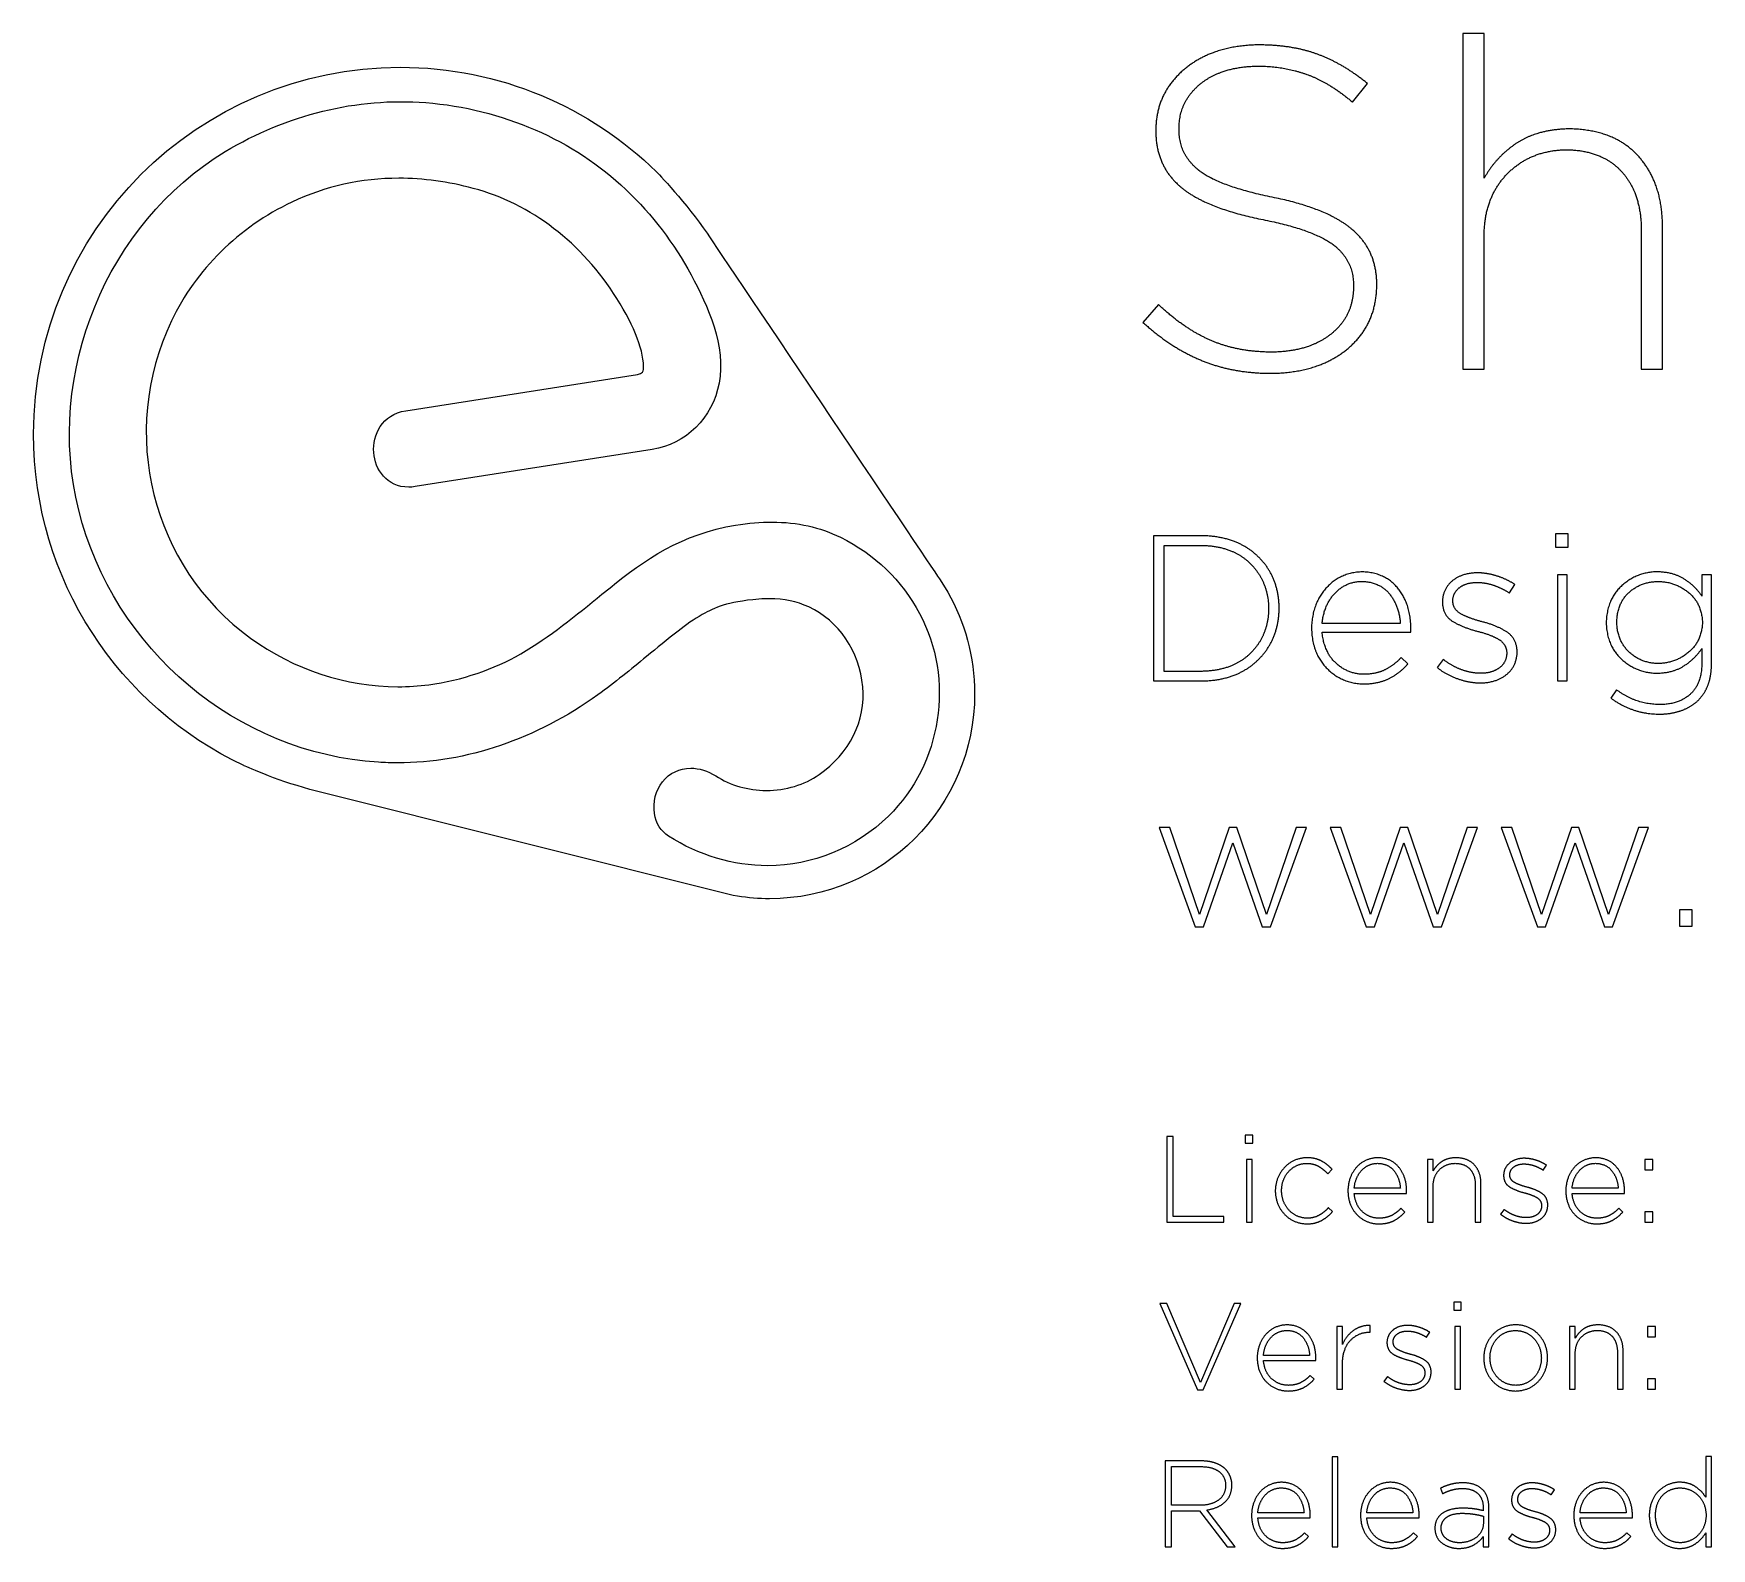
# Model space of a CAD drawing. Header units: millimetres. Extents: x -7 to 1784, y -327 to 394.
# Drawn here: x -7.4 to 89.6, y 306.1 to 393.7 of the extents above; entities that cross this region are included whole.
import ezdxf

# ---------------------------------------------------------------- set-up
doc = ezdxf.new("R2010")
doc.units = ezdxf.units.MM
doc.header["$MEASUREMENT"] = 0
for name, color, linetype, true_color in [('Attribution', 18, 'Continuous', 0x000000), ('Default', 18, 'Continuous', 0x000000), ('Pocket inside 3mm deep', 5, 'Continuous', 0x0000ff)]:
    doc.layers.add(name, color=color, linetype=linetype, true_color=true_color)

msp = doc.modelspace()

# ---------------------------------------------------------------- linework, layer by layer
at = {"layer": 'Attribution'}
for p, q in [((75.257, 393.682), (75.257, 374.282)), ((76.484, 393.682), (75.257, 393.682)), ((76.484, 385.317), (76.484, 393.682)), ((68.869, 389.712), (69.727, 390.795)), ((57.492, 388.18), (57.492, 388.127)), ((58.843, 388.259), (58.843, 388.312)), ((85.569, 382.339), (85.569, 374.282)), ((86.796, 374.282), (86.796, 382.578)), ((76.484, 374.282), (76.484, 382.126)), ((68.921, 378.986), (68.921, 378.933)), ((70.272, 379.065), (70.272, 379.118)), ((57.648, 378.008), (56.75, 376.978)), ((75.257, 374.282), (76.484, 374.282)), ((85.569, 374.282), (86.796, 374.282)), ((57.357, 364.643), (57.357, 356.242)), ((60.164, 364.643), (57.357, 364.643)), ((57.971, 364.085), (60.164, 364.085)), ((57.971, 356.799), (57.971, 364.085)), ((80.605, 364.755), (80.605, 363.972)), ((81.332, 364.755), (80.605, 364.755)), ((80.605, 363.972), (81.332, 363.972)), ((81.332, 363.972), (81.332, 364.755)), ((80.718, 362.385), (80.718, 356.242)), ((81.276, 362.385), (80.718, 362.385)), ((81.276, 356.242), (81.276, 362.385)), ((89.07, 362.385), (89.07, 361.153)), ((89.627, 362.385), (89.07, 362.385)), ((89.627, 357.179), (89.627, 362.385)), ((77.946, 361.331), (78.26, 361.823)), ((64.016, 360.442), (64.016, 360.418)), ((64.629, 360.442), (64.629, 360.466)), ((74.065, 360.802), (74.065, 360.778)), ((74.668, 360.85), (74.668, 360.874)), ((66.499, 359.302), (66.499, 359.28)), ((71.633, 359.564), (67.112, 359.564)), ((67.112, 359.063), (72.236, 359.063)), ((83.54, 359.624), (83.54, 359.6)), ((84.153, 359.624), (84.153, 359.648)), ((89.104, 359.636), (89.104, 359.612)), ((89.07, 358.115), (89.07, 357.215)), ((72.073, 357.234), (71.68, 357.597)), ((74.113, 357.489), (73.764, 357.021)), ((77.789, 357.873), (77.789, 357.849)), ((78.392, 357.921), (78.392, 357.945)), ((57.357, 356.242), (60.164, 356.242)), ((60.164, 356.799), (57.971, 356.799)), ((80.718, 356.242), (81.276, 356.242)), ((84.142, 355.727), (83.806, 355.256)), ((57.684, 347.769), (59.773, 342.017)), ((58.299, 347.769), (57.684, 347.769)), ((60.018, 342.744), (58.299, 347.769)), ((61.738, 347.769), (60.018, 342.744)), ((62.173, 347.769), (61.738, 347.769)), ((63.893, 342.744), (62.173, 347.769)), ((65.613, 347.769), (63.893, 342.744)), ((64.117, 342.017), (66.205, 347.769)), ((66.205, 347.769), (65.613, 347.769)), ((67.578, 347.769), (69.666, 342.017)), ((68.192, 347.769), (67.578, 347.769)), ((69.912, 342.744), (68.192, 347.769)), ((71.631, 347.769), (69.912, 342.744)), ((72.067, 347.769), (71.631, 347.769)), ((73.787, 342.744), (72.067, 347.769)), ((75.506, 347.769), (73.787, 342.744)), ((74.01, 342.017), (76.098, 347.769)), ((76.098, 347.769), (75.506, 347.769)), ((77.471, 347.769), (79.559, 342.017)), ((78.085, 347.769), (77.471, 347.769)), ((79.805, 342.744), (78.085, 347.769)), ((81.525, 347.769), (79.805, 342.744)), ((81.96, 347.769), (81.525, 347.769)), ((83.68, 342.744), (81.96, 347.769)), ((85.4, 347.769), (83.68, 342.744)), ((83.903, 342.017), (85.991, 347.769)), ((85.991, 347.769), (85.4, 347.769)), ((60.242, 342.017), (61.95, 346.888)), ((61.95, 346.888), (63.648, 342.017)), ((70.135, 342.017), (71.843, 346.888)), ((71.843, 346.888), (73.541, 342.017)), ((80.028, 342.017), (81.737, 346.888)), ((81.737, 346.888), (83.434, 342.017)), ((87.78, 343.005), (87.78, 342.07)), ((88.507, 343.005), (87.78, 343.005)), ((88.507, 342.07), (88.507, 343.005)), ((59.773, 342.017), (60.242, 342.017)), ((63.648, 342.017), (64.117, 342.017)), ((69.666, 342.017), (70.135, 342.017)), ((73.541, 342.017), (74.01, 342.017)), ((79.559, 342.017), (80.028, 342.017)), ((83.434, 342.017), (83.903, 342.017)), ((87.78, 342.07), (88.507, 342.07)), ((57.723, 320.244), (59.908, 315.248)), ((58.134, 320.244), (57.723, 320.244)), ((60.078, 315.677), (58.134, 320.244)), ((62.029, 320.244), (60.078, 315.677)), ((60.234, 315.248), (62.419, 320.244)), ((62.419, 320.244), (62.029, 320.244)), ((74.723, 320.311), (74.723, 319.848)), ((75.152, 320.311), (74.723, 320.311)), ((75.152, 319.848), (75.152, 320.311)), ((74.723, 319.848), (75.152, 319.848)), ((67.956, 318.911), (67.956, 315.281)), ((68.285, 318.911), (67.956, 318.911)), ((68.285, 317.88), (68.285, 318.911)), ((69.857, 318.585), (69.893, 318.585)), ((69.893, 318.585), (69.893, 318.974)), ((73.152, 318.287), (73.337, 318.578)), ((74.79, 318.911), (74.79, 315.281)), ((75.119, 318.911), (74.79, 318.911)), ((75.119, 315.281), (75.119, 318.911)), ((81.423, 318.911), (81.423, 315.281)), ((81.752, 318.911), (81.423, 318.911)), ((81.752, 318.242), (81.752, 318.911)), ((85.923, 318.911), (85.923, 318.315)), ((86.385, 318.911), (85.923, 318.911)), ((85.923, 318.315), (86.385, 318.315)), ((86.385, 318.315), (86.385, 318.911)), ((70.859, 317.975), (70.859, 317.961)), ((71.216, 318.004), (71.216, 318.018)), ((81.752, 315.281), (81.752, 317.386)), ((84.19, 317.443), (84.19, 315.281)), ((84.519, 315.281), (84.519, 317.507)), ((63.356, 317.089), (63.356, 317.076)), ((66.39, 317.244), (63.719, 317.244)), ((63.719, 316.948), (66.745, 316.948)), ((68.285, 315.281), (68.285, 316.769)), ((76.456, 317.096), (76.456, 317.082)), ((76.819, 317.096), (76.819, 317.11)), ((79.79, 317.096), (79.79, 317.082)), ((80.152, 317.096), (80.152, 317.11)), ((66.65, 315.867), (66.417, 316.082)), ((70.888, 316.018), (70.682, 315.741)), ((73.059, 316.245), (73.059, 316.231)), ((73.416, 316.273), (73.416, 316.288)), ((85.923, 315.877), (85.923, 315.281)), ((86.385, 315.877), (85.923, 315.877)), ((86.385, 315.281), (86.385, 315.877)), ((59.908, 315.248), (60.234, 315.248)), ((67.956, 315.281), (68.285, 315.281)), ((74.79, 315.281), (75.119, 315.281)), ((81.423, 315.281), (81.752, 315.281)), ((84.19, 315.281), (84.519, 315.281)), ((85.923, 315.281), (86.385, 315.281)), ((58.031, 311.14), (58.031, 306.178)), ((60.119, 311.14), (58.031, 311.14)), ((58.393, 310.811), (60.098, 310.811)), ((58.393, 308.574), (58.393, 310.811)), ((67.698, 311.369), (67.698, 306.178)), ((68.027, 311.369), (67.698, 311.369)), ((68.027, 306.178), (68.027, 311.369)), ((89.298, 311.386), (89.298, 309.041)), ((89.627, 311.386), (89.298, 311.386)), ((89.627, 306.178), (89.627, 311.386)), ((61.531, 309.724), (61.531, 309.71)), ((61.893, 309.724), (61.893, 309.738)), ((73.952, 309.56), (74.079, 309.246)), ((78.067, 308.872), (78.067, 308.858)), ((78.424, 308.9), (78.424, 308.914)), ((80.36, 309.184), (80.545, 309.475)), ((60.076, 308.574), (58.393, 308.574)), ((58.393, 308.244), (60.026, 308.244)), ((58.393, 306.178), (58.393, 308.244)), ((60.026, 308.244), (61.615, 306.178)), ((62.078, 306.178), (60.44, 308.307)), ((63.031, 307.986), (63.031, 307.972)), ((66.064, 308.14), (63.393, 308.14)), ((63.393, 307.844), (66.42, 307.844)), ((69.331, 307.986), (69.331, 307.972)), ((72.364, 308.14), (69.693, 308.14)), ((69.693, 307.844), (72.72, 307.844)), ((76.431, 308.407), (76.431, 308.259)), ((76.438, 307.946), (76.438, 307.531)), ((76.76, 306.178), (76.76, 308.422)), ((81.664, 307.986), (81.664, 307.972)), ((84.698, 308.14), (82.027, 308.14)), ((82.027, 307.844), (85.053, 307.844)), ((86.031, 308.003), (86.031, 307.989)), ((86.393, 307.992), (86.393, 308.007)), ((89.318, 308), (89.318, 307.985)), ((66.324, 306.764), (66.092, 306.978)), ((72.624, 306.764), (72.392, 306.978)), ((73.631, 307.244), (73.631, 307.23)), ((73.993, 307.244), (73.993, 307.258)), ((76.431, 306.771), (76.431, 306.178)), ((78.096, 306.914), (77.89, 306.638)), ((80.267, 307.141), (80.267, 307.127)), ((80.624, 307.17), (80.624, 307.184)), ((84.958, 306.764), (84.725, 306.978)), ((89.298, 306.976), (89.298, 306.178)), ((58.031, 306.178), (58.393, 306.178)), ((61.615, 306.178), (62.078, 306.178)), ((67.698, 306.178), (68.027, 306.178)), ((76.431, 306.178), (76.76, 306.178)), ((89.298, 306.178), (89.627, 306.178))]:
    msp.add_line(p, q, dxfattribs=at)
for points in [[(63.407, 393.026), (60.787, 392.981), (59.163, 391.633)], [(66.878, 392.473), (65.394, 393.027), (63.407, 393.026)], [(69.727, 390.795), (68.363, 391.919), (66.878, 392.473)], [(59.163, 391.633), (57.54, 390.286), (57.492, 388.18)], [(60.08, 390.779), (61.289, 391.762), (63.354, 391.799)], [(63.354, 391.799), (64.869, 391.81), (66.22, 391.32)], [(66.22, 391.32), (67.572, 390.831), (68.869, 389.712)], [(58.843, 388.312), (58.87, 389.796), (60.08, 390.779)], [(59.892, 385.842), (58.769, 386.808), (58.843, 388.259)], [(81.415, 388.169), (79.557, 388.141), (78.357, 387.341)], [(85.402, 386.59), (84.02, 388.124), (81.415, 388.169)], [(57.492, 388.127), (57.464, 386.048), (58.932, 384.811)], [(78.357, 387.341), (77.157, 386.542), (76.484, 385.317)], [(77.851, 385.603), (79.173, 386.927), (81.228, 386.966)], [(81.228, 386.966), (83.31, 386.938), (84.433, 385.699)], [(86.796, 382.578), (86.784, 385.057), (85.402, 386.59)], [(64.225, 384.217), (61.015, 384.876), (59.892, 385.842)], [(76.484, 382.126), (76.529, 384.278), (77.851, 385.603)], [(84.433, 385.699), (85.556, 384.46), (85.569, 382.339)], [(58.932, 384.811), (60.401, 383.574), (63.697, 382.922)], [(68.852, 382.351), (67.408, 383.579), (64.225, 384.217)], [(63.697, 382.922), (66.777, 382.305), (67.883, 381.37)], [(70.272, 379.118), (70.295, 381.123), (68.852, 382.351)], [(67.883, 381.37), (68.988, 380.435), (68.921, 378.986)], [(68.921, 378.933), (68.889, 377.316), (67.625, 376.304)], [(68.558, 375.43), (70.225, 376.791), (70.272, 379.065)], [(60.685, 375.931), (59.127, 376.605), (57.648, 378.008)], [(56.75, 376.978), (58.379, 375.495), (60.177, 374.764)], [(64.252, 375.26), (62.244, 375.256), (60.685, 375.931)], [(67.625, 376.304), (66.361, 375.292), (64.252, 375.26)], [(60.177, 374.764), (61.975, 374.032), (64.172, 374.034)], [(64.172, 374.034), (66.891, 374.068), (68.558, 375.43)], [(63.396, 363.446), (62.192, 364.604), (60.164, 364.643)], [(60.164, 364.085), (61.954, 364.045), (62.975, 363.015)], [(62.975, 363.015), (63.996, 361.984), (64.016, 360.442)], [(64.629, 360.466), (64.6, 362.287), (63.396, 363.446)], [(69.428, 362.549), (68.141, 362.515), (67.332, 361.601)], [(67.837, 361.305), (68.463, 361.981), (69.403, 362.003)], [(69.403, 362.003), (70.47, 361.969), (71.021, 361.259)], [(71.491, 361.609), (70.748, 362.518), (69.428, 362.549)], [(74.629, 362.019), (74.08, 361.554), (74.065, 360.802)], [(76.085, 362.497), (75.179, 362.483), (74.629, 362.019)], [(77.216, 362.313), (76.644, 362.493), (76.085, 362.497)], [(78.26, 361.823), (77.789, 362.133), (77.216, 362.313)], [(86.484, 362.555), (85.32, 362.539), (84.452, 361.76)], [(84.862, 361.366), (85.543, 361.987), (86.545, 361.998)], [(88.05, 362.139), (87.41, 362.538), (86.484, 362.555)], [(86.545, 361.998), (87.549, 361.985), (88.307, 361.356)], [(89.07, 361.153), (88.689, 361.739), (88.05, 362.139)], [(67.332, 361.601), (66.524, 360.687), (66.499, 359.302)], [(67.112, 359.564), (67.212, 360.63), (67.837, 361.305)], [(71.021, 361.259), (71.572, 360.549), (71.633, 359.564)], [(72.247, 359.291), (72.234, 360.7), (71.491, 361.609)], [(74.668, 360.874), (74.676, 361.343), (75.049, 361.638)], [(75.049, 361.638), (75.422, 361.933), (76.061, 361.943)], [(76.061, 361.943), (76.551, 361.939), (77.035, 361.776)], [(77.035, 361.776), (77.518, 361.613), (77.946, 361.331)], [(84.452, 361.76), (83.584, 360.982), (83.54, 359.624)], [(84.153, 359.648), (84.181, 360.746), (84.862, 361.366)], [(88.307, 361.356), (89.064, 360.726), (89.104, 359.636)], [(64.016, 360.418), (63.996, 358.87), (62.975, 357.853)], [(63.396, 357.451), (64.6, 358.62), (64.629, 360.442)], [(74.065, 360.778), (74.103, 359.983), (74.743, 359.636)], [(75.192, 360.094), (74.693, 360.351), (74.668, 360.85)], [(76.373, 359.662), (75.691, 359.837), (75.192, 360.094)], [(66.499, 359.28), (66.535, 357.824), (67.4, 356.96)], [(67.915, 357.269), (67.222, 357.901), (67.112, 359.063)], [(72.236, 359.063), (72.244, 359.128), (72.246, 359.173)], [(72.246, 359.173), (72.247, 359.218), (72.247, 359.291)], [(74.743, 359.636), (75.383, 359.289), (76.169, 359.098)], [(76.169, 359.098), (76.829, 358.931), (77.299, 358.665)], [(77.752, 359.105), (77.145, 359.475), (76.373, 359.662)], [(78.392, 357.945), (78.359, 358.736), (77.752, 359.105)], [(83.54, 359.6), (83.584, 358.252), (84.452, 357.48)], [(84.871, 357.912), (84.183, 358.557), (84.153, 359.624)], [(89.104, 359.612), (89.064, 358.538), (88.307, 357.902)], [(77.299, 358.665), (77.768, 358.4), (77.789, 357.873)], [(88.036, 357.116), (88.672, 357.523), (89.07, 358.115)], [(62.975, 357.853), (61.954, 356.836), (60.164, 356.799)], [(60.164, 356.242), (62.192, 356.282), (63.396, 357.451)], [(69.55, 356.628), (68.608, 356.636), (67.915, 357.269)], [(71.68, 357.597), (71.303, 357.179), (70.785, 356.908)], [(71.018, 356.4), (71.625, 356.716), (72.073, 357.234)], [(75.174, 356.893), (74.621, 357.1), (74.113, 357.489)], [(77.789, 357.849), (77.775, 357.311), (77.362, 357.001)], [(77.776, 356.616), (78.371, 357.092), (78.392, 357.921)], [(84.452, 357.48), (85.32, 356.708), (86.484, 356.693)], [(86.545, 357.251), (85.559, 357.268), (84.871, 357.912)], [(86.484, 356.693), (87.4, 356.71), (88.036, 357.116)], [(88.307, 357.902), (87.549, 357.266), (86.545, 357.251)], [(89.07, 357.215), (89.051, 356.054), (88.388, 355.467)], [(89.431, 356.012), (89.625, 356.523), (89.627, 357.179)], [(67.4, 356.96), (68.264, 356.095), (69.525, 356.074)], [(69.525, 356.074), (70.411, 356.083), (71.018, 356.4)], [(70.785, 356.908), (70.267, 356.638), (69.55, 356.628)], [(73.764, 357.021), (74.265, 356.618), (74.931, 356.377)], [(74.931, 356.377), (75.598, 356.137), (76.277, 356.131)], [(76.313, 356.685), (75.727, 356.686), (75.174, 356.893)], [(76.277, 356.131), (77.181, 356.14), (77.776, 356.616)], [(77.362, 357.001), (76.949, 356.691), (76.313, 356.685)], [(83.806, 355.256), (85.069, 354.327), (86.63, 354.325)], [(86.642, 354.879), (85.264, 354.888), (84.142, 355.727)], [(88.388, 355.467), (87.726, 354.88), (86.642, 354.879)], [(88.875, 355.138), (89.236, 355.501), (89.431, 356.012)], [(86.63, 354.325), (87.317, 354.327), (87.894, 354.535)], [(87.894, 354.535), (88.47, 354.743), (88.875, 355.138)], [(63.849, 318.447), (63.371, 317.908), (63.356, 317.089)], [(65.087, 319.007), (64.327, 318.987), (63.849, 318.447)], [(64.147, 318.273), (64.517, 318.672), (65.072, 318.685)], [(65.072, 318.685), (65.703, 318.665), (66.028, 318.245)], [(66.305, 318.452), (65.866, 318.989), (65.087, 319.007)], [(66.752, 317.083), (66.745, 317.915), (66.305, 318.452)], [(68.926, 318.681), (68.505, 318.376), (68.285, 317.88)], [(68.757, 318.12), (69.208, 318.582), (69.857, 318.585)], [(69.893, 318.974), (69.347, 318.985), (68.926, 318.681)], [(71.193, 318.694), (70.868, 318.42), (70.859, 317.975)], [(72.052, 318.976), (71.517, 318.968), (71.193, 318.694)], [(71.216, 318.018), (71.221, 318.295), (71.441, 318.469)], [(71.441, 318.469), (71.661, 318.644), (72.038, 318.649)], [(72.038, 318.649), (72.328, 318.647), (72.614, 318.551)], [(72.721, 318.868), (72.383, 318.974), (72.052, 318.976)], [(72.614, 318.551), (72.899, 318.454), (73.152, 318.287)], [(73.337, 318.578), (73.059, 318.762), (72.721, 318.868)], [(76.979, 318.438), (76.471, 317.889), (76.456, 317.096)], [(78.311, 319.01), (77.486, 318.986), (76.979, 318.438)], [(77.235, 318.219), (77.64, 318.665), (78.297, 318.682)], [(78.297, 318.682), (78.941, 318.666), (79.358, 318.22)], [(79.634, 318.445), (79.131, 318.987), (78.311, 319.01)], [(80.152, 317.11), (80.138, 317.903), (79.634, 318.445)], [(82.255, 318.785), (81.933, 318.571), (81.752, 318.242)], [(81.752, 317.386), (81.764, 317.964), (82.119, 318.319)], [(82.119, 318.319), (82.473, 318.674), (83.025, 318.685)], [(83.075, 319.007), (82.577, 319), (82.255, 318.785)], [(83.025, 318.685), (83.584, 318.677), (83.885, 318.345)], [(84.145, 318.584), (83.774, 318.995), (83.075, 319.007)], [(83.885, 318.345), (84.186, 318.012), (84.19, 317.443)], [(84.519, 317.507), (84.516, 318.172), (84.145, 318.584)], [(63.719, 317.244), (63.778, 317.874), (64.147, 318.273)], [(66.028, 318.245), (66.353, 317.826), (66.39, 317.244)], [(68.285, 316.769), (68.305, 317.658), (68.757, 318.12)], [(70.859, 317.961), (70.882, 317.492), (71.26, 317.287)], [(71.525, 317.557), (71.23, 317.709), (71.216, 318.004)], [(72.223, 317.302), (71.82, 317.405), (71.525, 317.557)], [(76.819, 317.11), (76.831, 317.774), (77.235, 318.219)], [(79.358, 318.22), (79.775, 317.775), (79.79, 317.096)], [(63.356, 317.076), (63.378, 316.216), (63.889, 315.706)], [(64.193, 315.888), (63.784, 316.262), (63.719, 316.948)], [(66.745, 316.948), (66.75, 316.986), (66.751, 317.013)], [(66.751, 317.013), (66.752, 317.039), (66.752, 317.083)], [(71.26, 317.287), (71.638, 317.082), (72.102, 316.968)], [(72.102, 316.968), (72.492, 316.87), (72.77, 316.713)], [(73.037, 316.973), (72.679, 317.191), (72.223, 317.302)], [(72.77, 316.713), (73.047, 316.556), (73.059, 316.245)], [(73.416, 316.288), (73.396, 316.754), (73.037, 316.973)], [(76.456, 317.082), (76.471, 316.289), (76.974, 315.747)], [(77.251, 315.972), (76.833, 316.417), (76.819, 317.096)], [(79.79, 317.082), (79.778, 316.418), (79.373, 315.973)], [(79.63, 315.754), (80.137, 316.303), (80.152, 317.096)], [(63.889, 315.706), (64.399, 315.195), (65.144, 315.182)], [(65.159, 315.51), (64.602, 315.514), (64.193, 315.888)], [(65.144, 315.182), (65.667, 315.188), (66.026, 315.375)], [(65.888, 315.675), (65.582, 315.515), (65.159, 315.51)], [(66.417, 316.082), (66.194, 315.835), (65.888, 315.675)], [(66.026, 315.375), (66.385, 315.562), (66.65, 315.867)], [(70.682, 315.741), (70.977, 315.504), (71.371, 315.362)], [(71.514, 315.666), (71.188, 315.788), (70.888, 316.018)], [(72.187, 315.543), (71.841, 315.544), (71.514, 315.666)], [(72.166, 315.216), (72.7, 315.221), (73.051, 315.503)], [(72.807, 315.73), (72.563, 315.547), (72.187, 315.543)], [(73.059, 316.231), (73.051, 315.913), (72.807, 315.73)], [(73.051, 315.503), (73.403, 315.784), (73.416, 316.273)], [(76.974, 315.747), (77.478, 315.205), (78.297, 315.182)], [(78.311, 315.51), (77.668, 315.526), (77.251, 315.972)], [(78.297, 315.182), (79.122, 315.206), (79.63, 315.754)], [(79.373, 315.973), (78.968, 315.527), (78.311, 315.51)], [(71.371, 315.362), (71.765, 315.219), (72.166, 315.216)], [(60.098, 310.811), (60.782, 310.806), (61.154, 310.518)], [(60.939, 311.011), (60.581, 311.138), (60.119, 311.14)], [(61.524, 310.662), (61.297, 310.884), (60.939, 311.011)], [(61.795, 310.245), (61.698, 310.484), (61.524, 310.662)], [(61.531, 309.71), (61.518, 309.168), (61.116, 308.873)], [(61.154, 310.518), (61.526, 310.23), (61.531, 309.724)], [(61.482, 308.746), (61.881, 309.101), (61.893, 309.724)], [(61.893, 309.738), (61.892, 310.007), (61.795, 310.245)], [(64.761, 309.904), (64.001, 309.884), (63.524, 309.344)], [(63.822, 309.169), (64.191, 309.568), (64.747, 309.581)], [(64.747, 309.581), (65.377, 309.561), (65.703, 309.142)], [(65.98, 309.348), (65.541, 309.885), (64.761, 309.904)], [(71.061, 309.904), (70.301, 309.884), (69.824, 309.344)], [(70.122, 309.169), (70.491, 309.568), (71.047, 309.581)], [(71.047, 309.581), (71.677, 309.561), (72.003, 309.142)], [(72.28, 309.348), (71.841, 309.885), (71.061, 309.904)], [(74.562, 309.785), (74.248, 309.701), (73.952, 309.56)], [(75.248, 309.873), (74.875, 309.87), (74.562, 309.785)], [(76.402, 309.472), (75.997, 309.871), (75.248, 309.873)], [(78.401, 309.59), (78.076, 309.316), (78.067, 308.872)], [(79.26, 309.873), (78.725, 309.865), (78.401, 309.59)], [(79.929, 309.764), (79.591, 309.87), (79.26, 309.873)], [(80.545, 309.475), (80.267, 309.658), (79.929, 309.764)], [(83.395, 309.904), (82.635, 309.884), (82.157, 309.344)], [(82.455, 309.169), (82.825, 309.568), (83.38, 309.581)], [(83.38, 309.581), (84.011, 309.561), (84.336, 309.142)], [(84.613, 309.348), (84.174, 309.885), (83.395, 309.904)], [(87.792, 309.907), (87.103, 309.899), (86.581, 309.401)], [(86.812, 309.163), (87.216, 309.572), (87.828, 309.578)], [(88.706, 309.646), (88.338, 309.896), (87.792, 309.907)], [(87.828, 309.578), (88.42, 309.568), (88.858, 309.143)], [(89.298, 309.041), (89.074, 309.396), (88.706, 309.646)], [(61.116, 308.873), (60.715, 308.577), (60.076, 308.574)], [(60.44, 308.307), (61.083, 308.392), (61.482, 308.746)], [(63.524, 309.344), (63.046, 308.804), (63.031, 307.986)], [(63.393, 308.14), (63.452, 308.77), (63.822, 309.169)], [(65.703, 309.142), (66.028, 308.722), (66.064, 308.14)], [(66.427, 307.979), (66.419, 308.812), (65.98, 309.348)], [(69.824, 309.344), (69.346, 308.804), (69.331, 307.986)], [(69.693, 308.14), (69.752, 308.77), (70.122, 309.169)], [(72.003, 309.142), (72.328, 308.722), (72.364, 308.14)], [(72.727, 307.979), (72.719, 308.812), (72.28, 309.348)], [(74.079, 309.246), (74.331, 309.38), (74.613, 309.462)], [(74.613, 309.462), (74.895, 309.543), (75.227, 309.545)], [(75.227, 309.545), (75.796, 309.545), (76.111, 309.258)], [(76.111, 309.258), (76.426, 308.971), (76.431, 308.407)], [(76.76, 308.422), (76.757, 309.106), (76.402, 309.472)], [(78.067, 308.858), (78.09, 308.388), (78.468, 308.183)], [(78.424, 308.914), (78.429, 309.191), (78.649, 309.366)], [(78.733, 308.453), (78.438, 308.605), (78.424, 308.9)], [(78.649, 309.366), (78.869, 309.54), (79.246, 309.545)], [(79.246, 309.545), (79.536, 309.543), (79.822, 309.447)], [(79.822, 309.447), (80.107, 309.351), (80.36, 309.184)], [(82.157, 309.344), (81.679, 308.804), (81.664, 307.986)], [(82.027, 308.14), (82.086, 308.77), (82.455, 309.169)], [(84.336, 309.142), (84.661, 308.722), (84.698, 308.14)], [(85.06, 307.979), (85.053, 308.812), (84.613, 309.348)], [(86.581, 309.401), (86.058, 308.902), (86.031, 308.003)], [(86.393, 308.007), (86.408, 308.753), (86.812, 309.163)], [(88.858, 309.143), (89.296, 308.718), (89.318, 308)], [(63.031, 307.972), (63.052, 307.112), (63.563, 306.602)], [(63.868, 306.784), (63.458, 307.158), (63.393, 307.844)], [(66.42, 307.844), (66.425, 307.882), (66.426, 307.909)], [(66.426, 307.909), (66.427, 307.936), (66.427, 307.979)], [(69.331, 307.972), (69.352, 307.112), (69.863, 306.602)], [(70.168, 306.784), (69.758, 307.158), (69.693, 307.844)], [(72.72, 307.844), (72.725, 307.882), (72.726, 307.909)], [(72.726, 307.909), (72.727, 307.936), (72.727, 307.979)], [(74.07, 308.108), (73.642, 307.811), (73.631, 307.244)], [(73.993, 307.258), (73.996, 307.646), (74.305, 307.876)], [(75.219, 308.407), (74.499, 308.405), (74.07, 308.108)], [(74.305, 307.876), (74.614, 308.106), (75.198, 308.111)], [(75.198, 308.111), (75.59, 308.108), (75.899, 308.058)], [(75.884, 308.366), (75.596, 308.406), (75.219, 308.407)], [(76.431, 308.259), (76.172, 308.326), (75.884, 308.366)], [(75.899, 308.058), (76.207, 308.008), (76.438, 307.946)], [(78.468, 308.183), (78.846, 307.978), (79.31, 307.865)], [(79.431, 308.198), (79.028, 308.302), (78.733, 308.453)], [(79.31, 307.865), (79.7, 307.766), (79.978, 307.609)], [(80.245, 307.869), (79.887, 308.087), (79.431, 308.198)], [(80.624, 307.184), (80.604, 307.651), (80.245, 307.869)], [(81.664, 307.972), (81.686, 307.112), (82.197, 306.602)], [(82.501, 306.784), (82.092, 307.158), (82.027, 307.844)], [(85.053, 307.844), (85.058, 307.882), (85.059, 307.909)], [(85.059, 307.909), (85.06, 307.936), (85.06, 307.979)], [(86.031, 307.989), (86.058, 307.077), (86.581, 306.581)], [(86.823, 306.838), (86.411, 307.26), (86.393, 307.992)], [(89.318, 307.985), (89.296, 307.272), (88.858, 306.845)], [(64.833, 306.406), (64.277, 306.411), (63.868, 306.784)], [(66.092, 306.978), (65.869, 306.731), (65.563, 306.571)], [(65.701, 306.271), (66.06, 306.458), (66.324, 306.764)], [(71.133, 306.406), (70.577, 306.411), (70.168, 306.784)], [(72.392, 306.978), (72.169, 306.731), (71.863, 306.571)], [(72.001, 306.271), (72.36, 306.458), (72.624, 306.764)], [(73.631, 307.23), (73.655, 306.655), (74.077, 306.367)], [(74.314, 306.626), (74.007, 306.844), (73.993, 307.244)], [(76.026, 306.718), (75.63, 306.414), (75.054, 306.406)], [(75.899, 306.293), (76.244, 306.498), (76.431, 306.771)], [(76.438, 307.531), (76.421, 307.023), (76.026, 306.718)], [(78.722, 306.562), (78.396, 306.685), (78.096, 306.914)], [(79.978, 307.609), (80.255, 307.452), (80.267, 307.141)], [(80.267, 307.127), (80.259, 306.81), (80.015, 306.626)], [(80.259, 306.399), (80.611, 306.68), (80.624, 307.17)], [(83.467, 306.406), (82.91, 306.411), (82.501, 306.784)], [(84.725, 306.978), (84.502, 306.731), (84.196, 306.571)], [(84.334, 306.271), (84.693, 306.458), (84.958, 306.764)], [(87.828, 306.407), (87.234, 306.416), (86.823, 306.838)], [(88.858, 306.845), (88.42, 306.418), (87.828, 306.407)], [(88.698, 306.346), (89.064, 306.603), (89.298, 306.976)], [(63.563, 306.602), (64.074, 306.091), (64.819, 306.079)], [(64.819, 306.079), (65.342, 306.084), (65.701, 306.271)], [(65.563, 306.571), (65.257, 306.412), (64.833, 306.406)], [(69.863, 306.602), (70.374, 306.091), (71.119, 306.079)], [(71.119, 306.079), (71.642, 306.084), (72.001, 306.271)], [(71.863, 306.571), (71.557, 306.412), (71.133, 306.406)], [(74.077, 306.367), (74.498, 306.079), (75.033, 306.079)], [(75.054, 306.406), (74.621, 306.409), (74.314, 306.626)], [(75.033, 306.079), (75.553, 306.089), (75.899, 306.293)], [(77.89, 306.638), (78.185, 306.4), (78.579, 306.258)], [(78.579, 306.258), (78.973, 306.116), (79.374, 306.112)], [(79.395, 306.439), (79.049, 306.44), (78.722, 306.562)], [(79.374, 306.112), (79.908, 306.118), (80.259, 306.399)], [(80.015, 306.626), (79.771, 306.443), (79.395, 306.439)], [(82.197, 306.602), (82.707, 306.091), (83.452, 306.079)], [(83.452, 306.079), (83.975, 306.084), (84.334, 306.271)], [(84.196, 306.571), (83.89, 306.412), (83.467, 306.406)], [(86.581, 306.581), (87.103, 306.084), (87.792, 306.078)], [(87.792, 306.078), (88.332, 306.089), (88.698, 306.346)]]:
    msp.add_open_spline(points, degree=2, dxfattribs=at)
at = {"layer": 'Default'}
for p, q in [((63.099, 329.975), (62.67, 329.975)), ((62.67, 329.975), (62.67, 329.512)), ((63.099, 329.512), (63.099, 329.975)), ((58.499, 329.908), (58.137, 329.908)), ((58.137, 329.908), (58.137, 324.946)), ((58.499, 325.275), (58.499, 329.908)), ((62.67, 329.512), (63.099, 329.512)), ((63.066, 328.575), (62.737, 328.575)), ((62.737, 328.575), (62.737, 324.946)), ((63.066, 324.946), (63.066, 328.575)), ((67.44, 327.744), (67.688, 328.002)), ((73.532, 328.575), (73.203, 328.575)), ((73.203, 328.575), (73.203, 324.946)), ((73.532, 327.906), (73.532, 328.575)), ((79.899, 327.952), (80.084, 328.242)), ((86.232, 328.575), (85.77, 328.575)), ((85.77, 328.575), (85.77, 327.979)), ((86.232, 327.979), (86.232, 328.575)), ((73.532, 324.946), (73.532, 327.05)), ((75.97, 327.107), (75.97, 324.946)), ((76.299, 324.946), (76.299, 327.172)), ((77.606, 327.64), (77.606, 327.625)), ((77.963, 327.668), (77.963, 327.682)), ((85.77, 327.979), (86.232, 327.979)), ((64.403, 326.76), (64.403, 326.746)), ((64.766, 326.76), (64.766, 326.775)), ((68.603, 326.753), (68.603, 326.74)), ((71.637, 326.908), (68.966, 326.908)), ((68.966, 326.612), (71.992, 326.612)), ((81.203, 326.753), (81.203, 326.74)), ((84.237, 326.908), (81.566, 326.908)), ((81.566, 326.612), (84.592, 326.612)), ((61.422, 325.275), (58.499, 325.275)), ((61.422, 324.946), (61.422, 325.275)), ((67.717, 325.569), (67.475, 325.784)), ((71.896, 325.532), (71.664, 325.746)), ((77.635, 325.682), (77.429, 325.406)), ((79.806, 325.909), (79.806, 325.895)), ((80.163, 325.938), (80.163, 325.952)), ((84.496, 325.532), (84.264, 325.746)), ((86.232, 325.541), (85.77, 325.541)), ((85.77, 325.541), (85.77, 324.946)), ((86.232, 324.946), (86.232, 325.541)), ((58.137, 324.946), (61.422, 324.946)), ((62.737, 324.946), (63.066, 324.946)), ((73.203, 324.946), (73.532, 324.946)), ((75.97, 324.946), (76.299, 324.946)), ((85.77, 324.946), (86.232, 324.946))]:
    msp.add_line(p, q, dxfattribs=at)
for points in [[(64.931, 328.102), (64.421, 327.553), (64.403, 326.76)], [(66.238, 328.674), (65.442, 328.65), (64.931, 328.102)], [(65.189, 327.889), (65.598, 328.331), (66.231, 328.347)], [(66.231, 328.347), (66.632, 328.339), (66.92, 328.166)], [(67.091, 328.472), (66.744, 328.665), (66.238, 328.674)], [(66.92, 328.166), (67.209, 327.993), (67.44, 327.744)], [(67.688, 328.002), (67.438, 328.28), (67.091, 328.472)], [(69.096, 328.112), (68.618, 327.572), (68.603, 326.753)], [(70.334, 328.672), (69.573, 328.652), (69.096, 328.112)], [(69.394, 327.937), (69.764, 328.336), (70.319, 328.349)], [(70.319, 328.349), (70.95, 328.329), (71.275, 327.909)], [(71.552, 328.116), (71.113, 328.653), (70.334, 328.672)], [(71.999, 326.747), (71.992, 327.579), (71.552, 328.116)], [(74.035, 328.45), (73.713, 328.235), (73.532, 327.906)], [(73.899, 327.983), (74.254, 328.339), (74.805, 328.349)], [(74.855, 328.672), (74.357, 328.664), (74.035, 328.45)], [(74.805, 328.349), (75.364, 328.341), (75.665, 328.009)], [(75.925, 328.248), (75.554, 328.66), (74.855, 328.672)], [(75.665, 328.009), (75.967, 327.677), (75.97, 327.107)], [(76.299, 327.172), (76.296, 327.837), (75.925, 328.248)], [(77.94, 328.358), (77.615, 328.084), (77.606, 327.64)], [(78.799, 328.64), (78.264, 328.632), (77.94, 328.358)], [(77.963, 327.682), (77.968, 327.959), (78.188, 328.133)], [(78.188, 328.133), (78.408, 328.308), (78.785, 328.313)], [(78.785, 328.313), (79.075, 328.311), (79.361, 328.215)], [(79.468, 328.532), (79.13, 328.638), (78.799, 328.64)], [(79.361, 328.215), (79.646, 328.119), (79.899, 327.952)], [(80.084, 328.242), (79.806, 328.426), (79.468, 328.532)], [(81.696, 328.112), (81.218, 327.572), (81.203, 326.753)], [(82.934, 328.672), (82.173, 328.652), (81.696, 328.112)], [(81.994, 327.937), (82.364, 328.336), (82.919, 328.349)], [(82.919, 328.349), (83.55, 328.329), (83.875, 327.909)], [(84.152, 328.116), (83.713, 328.653), (82.934, 328.672)], [(84.599, 326.747), (84.592, 327.579), (84.152, 328.116)], [(64.766, 326.775), (64.78, 327.447), (65.189, 327.889)], [(68.966, 326.908), (69.025, 327.538), (69.394, 327.937)], [(71.275, 327.909), (71.6, 327.49), (71.637, 326.908)], [(73.532, 327.05), (73.545, 327.628), (73.899, 327.983)], [(77.606, 327.625), (77.629, 327.156), (78.007, 326.951)], [(78.272, 327.221), (77.977, 327.373), (77.963, 327.668)], [(78.97, 326.966), (78.567, 327.07), (78.272, 327.221)], [(81.566, 326.908), (81.625, 327.538), (81.994, 327.937)], [(83.875, 327.909), (84.2, 327.49), (84.237, 326.908)], [(64.403, 326.746), (64.42, 325.953), (64.929, 325.411)], [(65.2, 325.636), (64.781, 326.082), (64.766, 326.76)], [(68.603, 326.74), (68.625, 325.88), (69.135, 325.37)], [(69.44, 325.552), (69.031, 325.926), (68.966, 326.612)], [(71.992, 326.612), (71.997, 326.65), (71.998, 326.677)], [(71.998, 326.677), (71.999, 326.704), (71.999, 326.747)], [(78.007, 326.951), (78.385, 326.746), (78.849, 326.633)], [(78.849, 326.633), (79.239, 326.534), (79.517, 326.377)], [(79.784, 326.637), (79.426, 326.855), (78.97, 326.966)], [(79.517, 326.377), (79.794, 326.22), (79.806, 325.909)], [(80.163, 325.952), (80.143, 326.419), (79.784, 326.637)], [(81.203, 326.74), (81.225, 325.88), (81.735, 325.37)], [(82.04, 325.552), (81.631, 325.926), (81.566, 326.612)], [(84.592, 326.612), (84.597, 326.65), (84.598, 326.677)], [(84.598, 326.677), (84.599, 326.704), (84.599, 326.747)], [(64.929, 325.411), (65.437, 324.869), (66.238, 324.847)], [(66.259, 325.174), (65.62, 325.19), (65.2, 325.636)], [(66.944, 325.35), (66.642, 325.18), (66.259, 325.174)], [(67.475, 325.784), (67.246, 325.52), (66.944, 325.35)], [(67.089, 325.049), (67.444, 325.246), (67.717, 325.569)], [(69.135, 325.37), (69.646, 324.859), (70.391, 324.847)], [(70.406, 325.174), (69.849, 325.178), (69.44, 325.552)], [(71.135, 325.339), (70.829, 325.179), (70.406, 325.174)], [(71.664, 325.746), (71.441, 325.499), (71.135, 325.339)], [(71.273, 325.039), (71.632, 325.226), (71.896, 325.532)], [(77.429, 325.406), (77.724, 325.168), (78.118, 325.026)], [(78.261, 325.33), (77.934, 325.452), (77.635, 325.682)], [(78.934, 325.207), (78.588, 325.208), (78.261, 325.33)], [(78.913, 324.88), (79.447, 324.886), (79.798, 325.167)], [(79.554, 325.394), (79.31, 325.211), (78.934, 325.207)], [(79.806, 325.895), (79.798, 325.577), (79.554, 325.394)], [(79.798, 325.167), (80.15, 325.448), (80.163, 325.938)], [(81.735, 325.37), (82.246, 324.859), (82.991, 324.847)], [(83.006, 325.174), (82.449, 325.178), (82.04, 325.552)], [(83.735, 325.339), (83.429, 325.179), (83.006, 325.174)], [(84.264, 325.746), (84.041, 325.499), (83.735, 325.339)], [(83.873, 325.039), (84.232, 325.226), (84.496, 325.532)], [(66.238, 324.847), (66.734, 324.852), (67.089, 325.049)], [(70.391, 324.847), (70.914, 324.852), (71.273, 325.039)], [(78.118, 325.026), (78.512, 324.884), (78.913, 324.88)], [(82.991, 324.847), (83.514, 324.852), (83.873, 325.039)]]:
    msp.add_open_spline(points, degree=2, dxfattribs=at)
at = {"layer": 'Pocket inside 3mm deep', "color": 18, "true_color": 0x000000}
for p, q in [((14.128, 371.872), (27.52, 373.972)), ((28.36, 369.628), (14.668, 367.481)), ((45.014, 362.095), (45.458, 361.377)), ((25.459, 361.256), (25.927, 361.638)), ((13.641, 351.506), (13.641, 351.506)), ((33.046, 343.84), (8.569, 349.976)), ((33.304, 343.796), (33.046, 343.84))]:
    msp.add_line(p, q, dxfattribs=at)
for points in [[(-7.411, 370.53), (-7.411, 382.24), (2.081, 391.732), (13.791, 391.732)], [(13.791, 391.732), (19.561, 391.732), (24.792, 389.427), (28.615, 385.688)], [(3.67, 386.852), (7.236, 389.005), (11.291, 389.996), (15.271, 389.687)], [(15.271, 389.687), (19.66, 389.346), (23.878, 387.515), (26.844, 384.665)], [(-4.801, 366.127), (-6.762, 373.989), (-3.199, 382.705), (3.67, 386.852)], [(13.711, 385.314), (11.552, 385.314), (9.47, 384.849), (7.521, 383.932)], [(18.022, 384.728), (16.563, 385.117), (15.113, 385.314), (13.711, 385.314)], [(28.615, 385.688), (28.615, 385.688), (30.411, 383.808), (31.538, 382.132)], [(26.331, 378.358), (24.308, 381.576), (21.357, 383.839), (18.022, 384.728)], [(26.844, 384.665), (28.392, 383.177), (29.627, 381.562), (30.618, 379.726)], [(7.521, 383.932), (4.49, 382.504), (1.954, 380.004), (0.562, 377.072)], [(31.538, 382.132), (32.666, 380.455), (45.014, 362.095), (45.014, 362.095)], [(30.618, 379.726), (31.588, 377.931), (32.649, 375.597), (32.238, 373.469)], [(27.866, 374.25), (27.916, 375.231), (27.357, 376.726), (26.331, 378.358)], [(0.562, 377.072), (-2.512, 370.594), (-0.587, 362.874), (5.142, 358.715)], [(27.52, 373.972), (27.819, 374.019), (27.862, 374.182), (27.866, 374.25)], [(32.238, 373.469), (31.847, 371.443), (30.325, 369.936), (28.36, 369.628)], [(12.264, 369.449), (12.185, 370.463), (12.734, 371.654), (14.128, 371.872)], [(4.741, 351.351), (-2.442, 354.746), (-7.411, 362.058), (-7.411, 370.53)], [(14.286, 367.45), (13.004, 367.45), (12.339, 368.486), (12.264, 369.449)], [(14.668, 367.481), (14.538, 367.46), (14.41, 367.45), (14.286, 367.45)], [(12.537, 351.54), (4.342, 352.053), (-2.787, 358.051), (-4.801, 366.127)], [(25.927, 361.638), (27.878, 363.225), (30.109, 364.762), (33.192, 365.251)], [(33.192, 365.251), (33.944, 365.37), (34.634, 365.428), (35.299, 365.428)], [(35.299, 365.428), (36.77, 365.428), (38.064, 365.142), (39.255, 364.553)], [(39.255, 364.553), (41.246, 363.568), (42.786, 362.084), (43.832, 360.14)], [(20.766, 357.815), (22.44, 358.791), (23.975, 360.044), (25.459, 361.256)], [(35.161, 361.001), (34.961, 361.001), (34.758, 360.992), (34.539, 360.974)], [(37.43, 360.522), (36.728, 360.844), (35.986, 361.001), (35.161, 361.001)], [(45.458, 361.377), (46.448, 359.646), (47.013, 357.641), (47.013, 355.505)], [(31.258, 360.08), (30.785, 359.825), (30.312, 359.473), (29.871, 359.131)], [(34.539, 360.974), (32.613, 360.811), (32.045, 360.504), (31.258, 360.08)], [(40.549, 355.902), (40.349, 357.96), (39.154, 359.73), (37.43, 360.522)], [(43.832, 360.14), (45.871, 356.354), (45.114, 351.429), (42.032, 348.43)], [(29.871, 359.131), (29.253, 358.653), (28.637, 358.146), (28.04, 357.657)], [(5.142, 358.715), (7.633, 356.906), (10.658, 355.909), (13.659, 355.909)], [(15.446, 356.029), (17.367, 356.289), (19.207, 356.907), (20.766, 357.815)], [(28.04, 357.657), (27.136, 356.914), (26.201, 356.146), (25.231, 355.449)], [(25.231, 355.449), (21.64, 352.869), (17.632, 351.506), (13.641, 351.506)], [(13.659, 355.909), (14.258, 355.909), (14.859, 355.95), (15.446, 356.029)], [(47.013, 355.505), (47.013, 348.958), (41.706, 343.651), (35.16, 343.651)], [(38.021, 350.827), (39.767, 352.034), (40.735, 353.978), (40.549, 355.902)], [(8.569, 349.976), (6.557, 350.51), (4.741, 351.351), (4.741, 351.351)], [(13.641, 351.506), (13.274, 351.506), (12.903, 351.518), (12.537, 351.54)], [(28.5, 348.573), (28.395, 349.227), (28.57, 349.929), (28.957, 350.406)], [(28.957, 350.406), (29.379, 350.925), (29.946, 351.2), (30.597, 351.2)], [(30.597, 351.2), (31.081, 351.2), (31.579, 351.045), (32.038, 350.752)], [(32.038, 350.752), (32.896, 350.204), (33.911, 349.914), (34.973, 349.914)], [(34.973, 349.914), (36.088, 349.914), (37.171, 350.238), (38.021, 350.827)], [(29.312, 347.271), (28.88, 347.547), (28.591, 348.01), (28.5, 348.573)], [(42.032, 348.43), (40.132, 346.58), (37.649, 345.561), (35.041, 345.561)], [(35.041, 345.561), (33.045, 345.561), (31.064, 346.153), (29.312, 347.271)], [(35.16, 343.651), (34.529, 343.651), (33.909, 343.701), (33.304, 343.796)]]:
    msp.add_open_spline(points, degree=3, dxfattribs=at)

doc.saveas('drawing.dxf')
